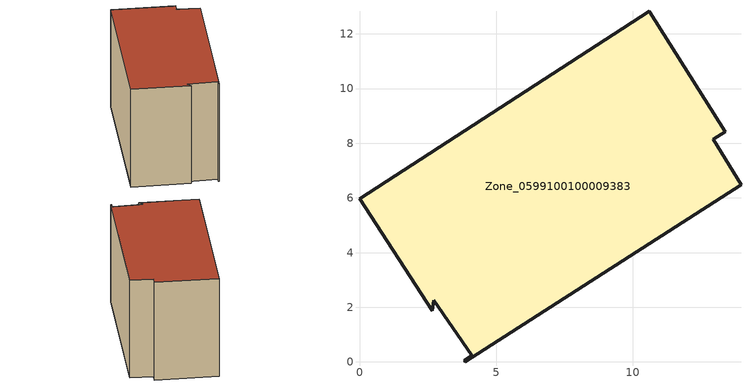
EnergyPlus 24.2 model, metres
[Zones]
Zone_0599100100009383
 floor ground (C_G): 4.1,0.25 2.72,2.27 2.66,1.87 0,5.98 10.6,12.84 13.39,8.42 12.94,8.14 13.95,6.49 3.87,0 3.82,0.07 z0
 wall outside (C_F): 13.95,6.49 12.94,8.14 13.39,8.42 10.6,12.84 0,5.98 2.66,1.87 2.72,2.27 4.1,0.25 3.82,0.07 3.87,0 13.95,6.49 z0:9.08
 roof outside (C_R): 4.1,0.25 3.82,0.07 3.87,0 13.95,6.49 12.94,8.14 13.39,8.42 10.6,12.84 0,5.98 2.66,1.87 2.72,2.27 z9.08
[BUILDING]
Pand.0599100100009383: North Axis=0; Terrain=City; Loads Convergence Tolerance Value=0.04; Temperature Convergence Tolerance Value=0.4; Solar Distribution=FullExterior; Maximum Number of Warmup Days=25; Minimum Number of Warmup Days=1
[Site:Location]
Rotterdam.The.Hague.AP_ZH_NLD Design_Conditions: Latitude=51.96; Longitude=4.45; Time Zone=1; Elevation=-4.5
[SITE:GROUNDTEMPERATURE:BUILDINGSURFACE]
18, 18, 18, 18, 18, 18, 18, 18, 18, 18, 18, 18
[MATERIAL] Thermal Absorptance=0.9; Solar Absorptance=0.7; Visible Absorptance=0.7
Name | Roughness | Thickness | Conductivity | Density | Specific Heat
G.TI.2015-2018 | MediumSmooth | 0.15 | 0.0428571 | 540 | 1210
F.TI.2015-2018 | Rough | 0.3 | 0.0666667 | 1920 | 840
R.TI.2015-2018 | MediumRough | 0.2 | 0.0333333 | 1500 | 1000
[CONSTRUCTION]
C_G: G.TI.2015-2018
C_F: F.TI.2015-2018
C_R: R.TI.2015-2018
[ZONE]
Zone_0599100100009383: Type=1; Multiplier=1; Ceiling Height=Autocalculate; Volume=Autocalculate; Floor Area=autocalculate; Part of Total Floor Area=Yes
[ZONEINFILTRATION:DESIGNFLOWRATE]
Infil_Zone_0599100100009383: Zone or ZoneList or Space or SpaceList=Zone_0599100100009383; Schedule=AlwaysOn; Design Flow Rate Calculation Method=Flow/Area; Flow Rate per Floor Area=0.0015; Constant Term Coefficient=1; Temperature Term Coefficient=0; Velocity Term Coefficient=0; Velocity Squared Term Coefficient=0
[HVACTEMPLATE:ZONE:IDEALLOADSAIRSYSTEM]
Zone_0599100100009383: Maximum Heating Supply Air Temperature=50; Minimum Cooling Supply Air Temperature=13; Maximum Heating Supply Air Humidity Ratio=0.0156; Minimum Cooling Supply Air Humidity Ratio=0.0077; Heating Limit=NoLimit; Cooling Limit=NoLimit; Dehumidification Control Type=ConstantSensibleHeatRatio; Cooling Sensible Heat Ratio=0.7; Dehumidification Setpoint=60; Humidification Control Type=None; Humidification Setpoint=30; Outdoor Air Method=None; Outdoor Air Flow Rate per Person=0.00944; Outdoor Air Flow Rate per Zone Floor Area=0; Outdoor Air Flow Rate per Zone=0; Demand Controlled Ventilation Type=None; Outdoor Air Economizer Type=NoEconomizer; Heat Recovery Type=None; Sensible Heat Recovery Effectiveness=0.7; Latent Heat Recovery Effectiveness=0.65
[ZONECONTROL:THERMOSTAT]
ThermostatControl_Zone_0599100100009383: Zone or ZoneList=Zone_0599100100009383; Control Type Schedule=DualSetpointControlType; Control 1=Thermostat_Zone_0599100100009383; Temperature Difference Between Cutout And Setpoint=0
[THERMOSTATSETPOINT:DUALSETPOINT]
Thermostat_Zone_0599100100009383: Heating Setpoint Temperature Schedule=HeatingSetpoint_Zone_0599100100009383; Cooling Setpoint Temperature Schedule=CoolingSetpoint_Zone_0599100100009383
[SCHEDULE:COMPACT]
HeatingSetpoint_Zone_0599100100009383: Through: 12/31, For: AllDays, Until: 24:00, 21
CoolingSetpoint_Zone_0599100100009383: Through: 12/31, For: AllDays, Until: 24:00, 24
DualSetpointControlType: Through: 12/31, For: AllDays, Until: 24:00, 4
AlwaysOn: Through: 12/31, For: AllDays, Until: 24:00, 1
